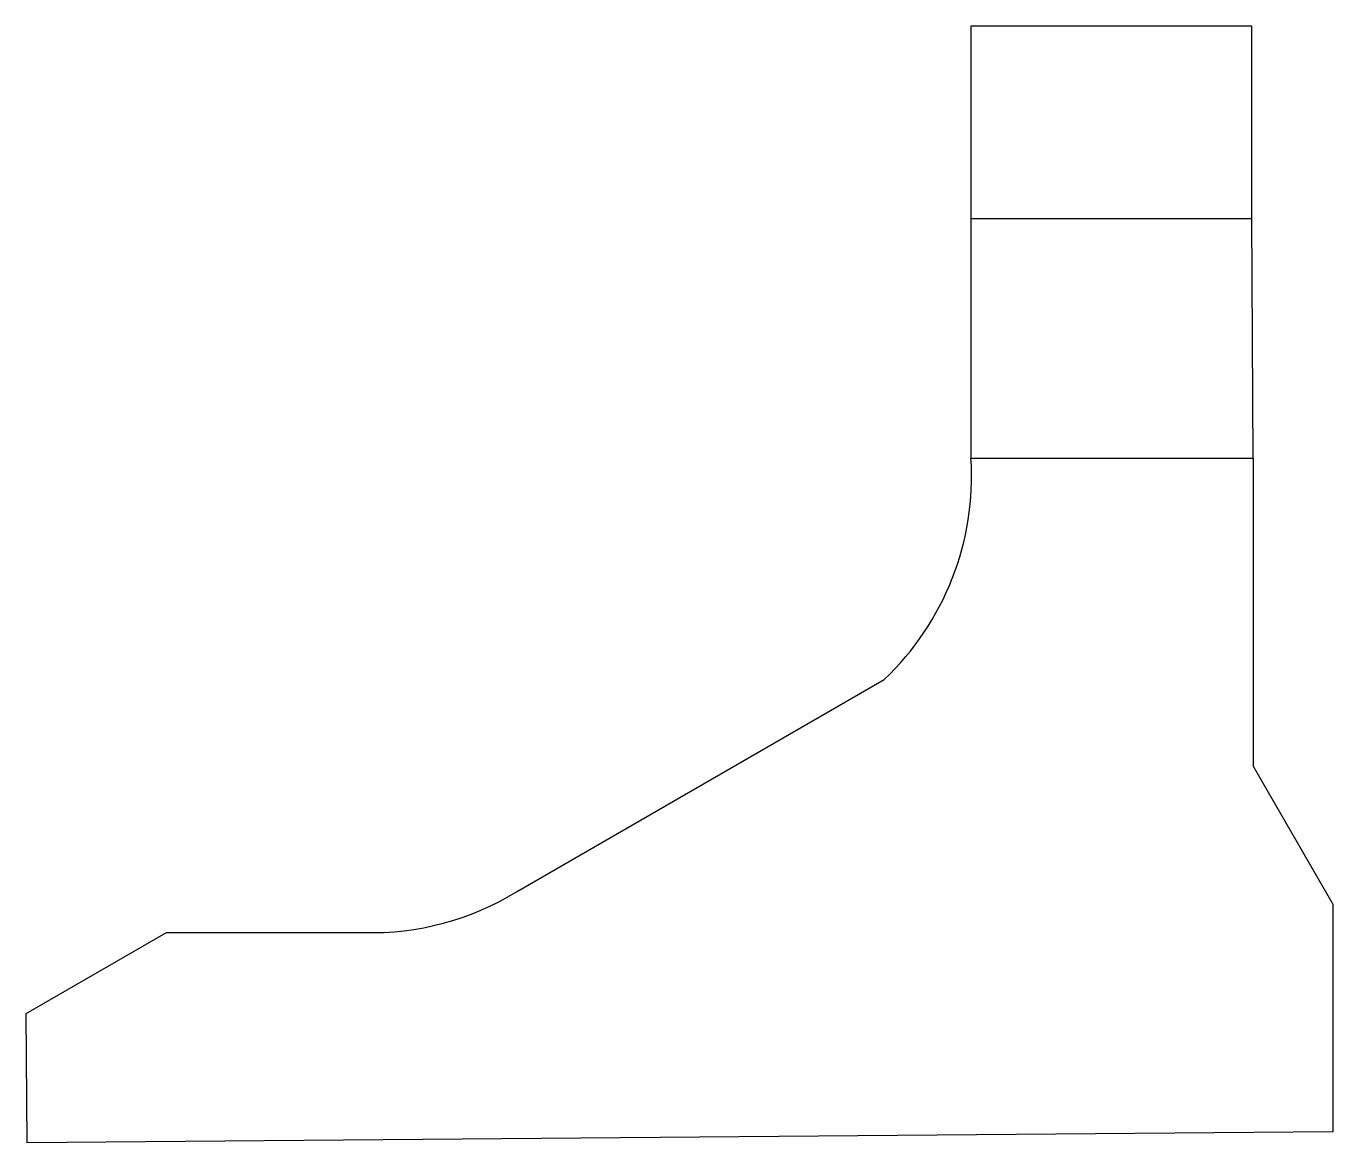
# Model space of a CAD drawing. Header units: millimetres. Extents: x 31571 to 57461, y 39064 to 61183.
import ezdxf

# ---------------------------------------------------------------- set-up
doc = ezdxf.new("R2010")
doc.units = ezdxf.units.MM

msp = doc.modelspace()

# ---------------------------------------------------------------- linework, layer by layer
at = {"ltscale": 100}
for p, q in [((50290, 57374), (50290, 52624)), ((55882, 52624), (55856, 57374)), ((50290, 52624), (55882, 52624)), ((50290, 52624), (55882, 52624)), ((55882, 52624), (55882, 46528)), ((41285, 44035), (48571, 48242)), ((55882, 46528), (57461, 43793)), ((57461, 43793), (57461, 39284)), ((31571, 41626), (34350, 43230)), ((34350, 43230), (38266, 43230)), ((31592, 39064), (31571, 41626)), ((57461, 39283), (31582, 39065))]:
    msp.add_line(p, q, dxfattribs=at)
msp.add_lwpolyline([(50290, 57374), (55856, 57374), (55856, 61183), (50290, 61183)], close=True, dxfattribs=at)
for centre, radius, start, end in [((44760, 52265), 5542, 313.4474, 3.7121), ((38417, 48728), 5500, 268.4297, 301.4326)]:
    msp.add_arc(centre, radius, start, end, dxfattribs=at)

doc.saveas('drawing.dxf')
